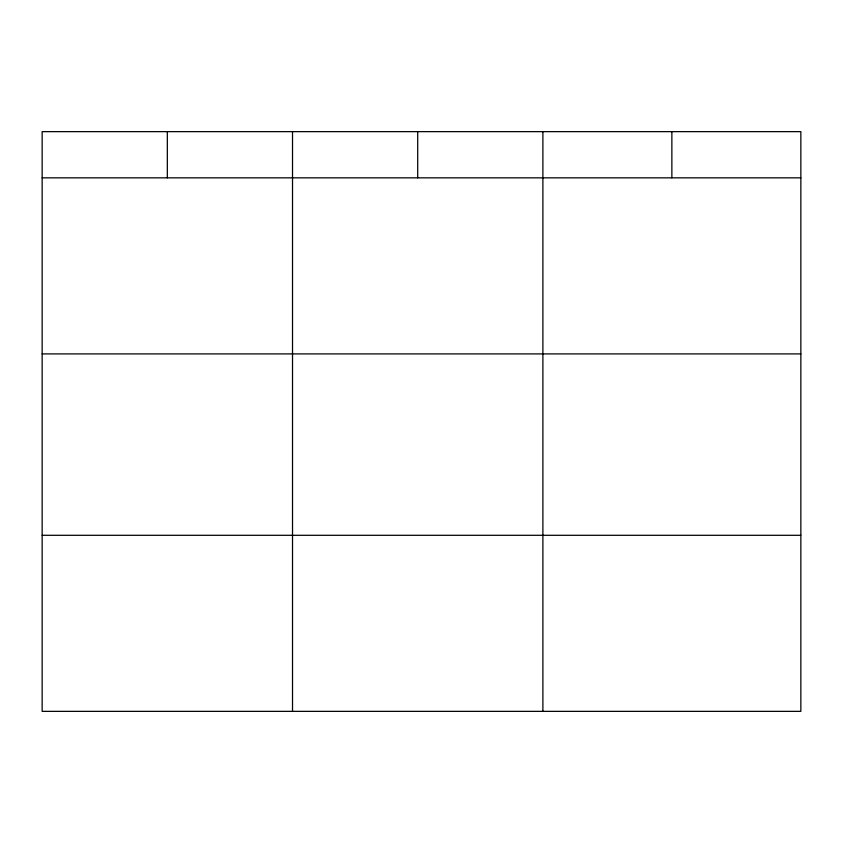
<?xml version="1.0" encoding="UTF-8"?>
<svg xmlns="http://www.w3.org/2000/svg" width="843" height="843" viewBox="0 0 843 843"><rect width="100%" height="100%" fill="white"/><g stroke="black" fill="none" stroke-linecap="round" stroke-linejoin="round"><path stroke-width="1.26" d="M800.85 353.902L800.85 131.645L42.15 131.645L42.15 711.355L800.85 711.355L800.85 353.902L42.15 353.902M42.15 177.841L800.85 177.841M42.15 535.294L800.85 535.294M671.871 131.645L671.871 177.841M542.892 131.645L542.892 711.355M417.706 131.645L417.706 177.841M292.521 131.645L292.521 711.355M167.335 131.645L167.335 177.841"/></g></svg>
